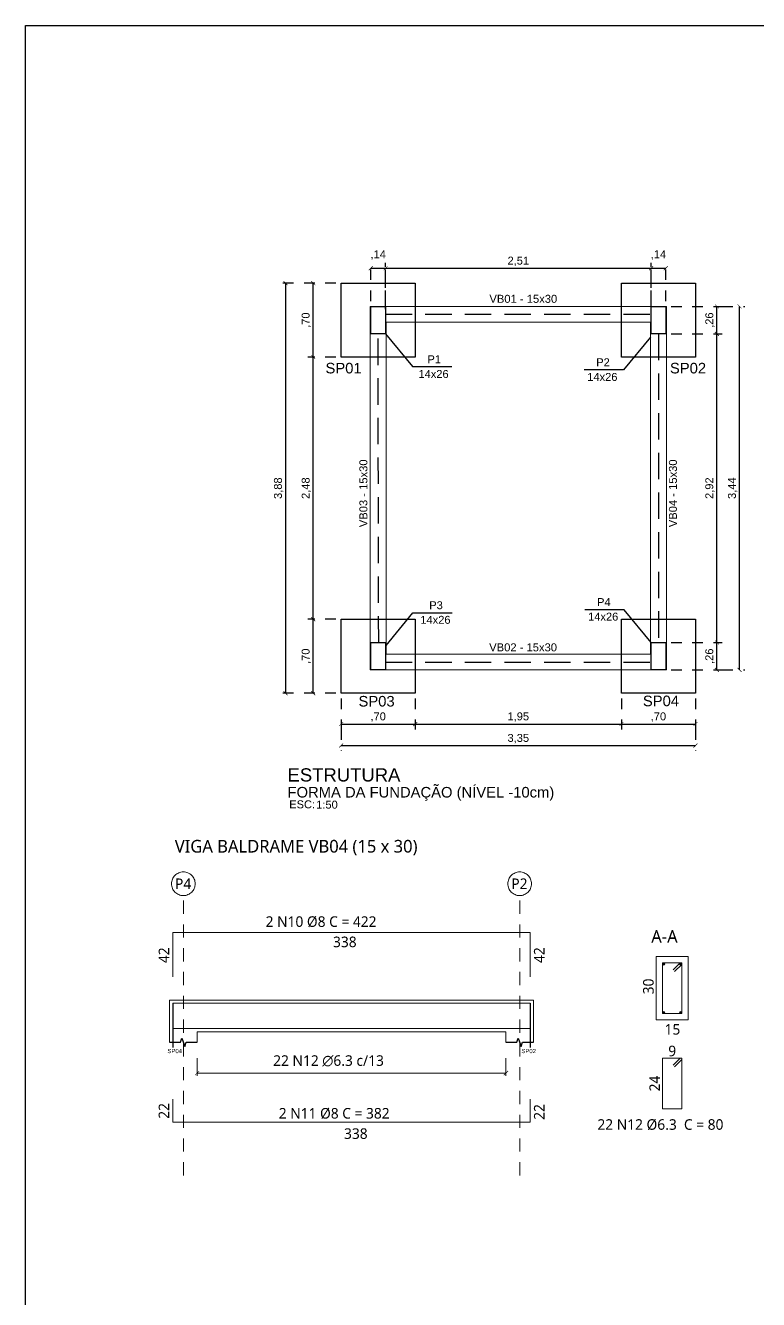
# Model space of a CAD drawing. Header units: inches. Extents: x -413 to -271, y -70 to 27.
# Drawn here: x -355.63 to -348.69, y -13.9 to -1.84 of the extents above; entities that cross this region are included whole.
import ezdxf
from ezdxf.enums import TextEntityAlignment as Align

# ---------------------------------------------------------------- set-up
doc = ezdxf.new("R2010")
doc.units = ezdxf.units.IN
doc.header["$MEASUREMENT"] = 0
for name, pattern in [('DASHED2', [9.525, 6.35, -3.175]), ('DOT', [6.35, 0, -6.35]), ('ESTILO_TQS_0001', [1, 0.7, -0.3]), ('HIDDEN', [0.375, 0.25, -0.125]), ('HIDDEN2', [0.1875, 0.125, -0.0625])]:
    doc.linetypes.add(name, pattern=pattern)
doc.layers.get('0').update_dxf_attribs({"color": 8})
doc.layers.get('DEFPOINTS').update_dxf_attribs({"lineweight": 0})
for name, color, linetype in [('#_carimbo', 1, 'Continuous'), ('2', 2, 'Continuous'), ('AR-ALV-CRT', 4, 'Continuous'), ('ARQ-COTA-50', 1, 'Continuous'), ('ARQ-PIS', 1, 'Continuous'), ('ARQ-TXT-02', 2, 'Continuous'), ('ARQ-TXT-03', 3, 'Continuous'), ('ARQ-TXT-04', 4, 'Continuous'), ('ARQ-TXT-50', 2, 'Continuous'), ('ARQ-TXT-SMB', 4, 'Continuous'), ('EST - Cotas', 152, 'Continuous'), ('FO-TEXTOS_1', 7, 'Continuous')]:
    doc.layers.add(name, color=color, linetype=linetype)
for name, color, linetype, lineweight in [('4', 4, 'Continuous', 0), ('AR-COTA', 1, 'Continuous', 0), ('EST- 1', 1, 'Continuous', 9), ('EST- 2', 2, 'Continuous', 9), ('EST- 253', 253, 'Continuous', 0), ('EST- 4', 4, 'Continuous', 0), ('EST- 6', 6, 'Continuous', 9), ('FO-Pilares', 4, 'Continuous', 30)]:
    doc.layers.add(name, color=color, linetype=linetype, lineweight=lineweight)
doc.styles.add('Arial', font='ARIALUNI.ttf')
doc.styles.add('Codhab', font='')
doc.styles.get("Standard").update_dxf_attribs({"font": 'arial.ttf'})
doc.styles.add('Swiss LT', font='swissl.ttf')
doc.styles.add('T3', font='arial.ttf')
doc.styles.get('Codhab').set_extended_font_data('Roboto')
doc.dimstyles.new('COD-ARQ-50', dxfattribs={"dimtxt": 0.075, "dimasz": 0.0375, "dimexe": 0.05, "dimexo": 0.05, "dimgap": 0.02, "dimtad": 1, "dimzin": 4, "dimtxsty": 'T3', "dimblk": 'ARCHTICK', "dimcen": 0, "dimclrd": 1, "dimclre": 2, "dimclrt": 2, "dimazin": 0, "dimtfac": 1, "dimtmove": 2, "dimatfit": 3, "dimldrblk": 'DOT', "dimfxl": 0.4, "dimtolj": 1, "dimarcsym": 0})

# ---------------------------------------------------------------- blocks, each defined once
blk = doc.blocks.new('*U497')
at = {"layer": 'ARQ-TXT-02', "insert": (0.016, 0.158), "char_height": 0.075, "attachment_point": 1, "style": 'Arial'}
blk.add_mtext_dynamic_manual_height_columns('ESC:', width=0.00229, gutter_width=0.417, heights=[0], dxfattribs=at)
at = {"layer": 'ARQ-TXT-02', "style": 'Arial'}
blk.add_attdef('ESCALA', (0.271, 0.08), '', height=0.075, dxfattribs=at)
at = {"layer": 'ARQ-TXT-03', "style": 'Arial'}
blk.add_attdef('DESENHO', (0, 0.185), '', height=0.1, dxfattribs=at)
at = {"layer": 'ARQ-TXT-04', "style": 'Arial'}
blk.add_attdef('MATÉRIA', text='', height=0.125, dxfattribs=at).set_placement((0, 0.299), align=Align.BOTTOM_LEFT)
blk = doc.blocks.new('_ArchTick')
at = {"color": 0, "linetype": 'ByBlock', "const_width": 0.15}
blk.add_lwpolyline([(-0.5, -0.5), (0.5, 0.5)], dxfattribs=at)
blk = doc.blocks.new('*D640')
at = {"layer": 'AR-COTA', "color": 2, "linetype": 'DOT', "lineweight": -2, "ltscale": 0.00375, "transparency": 16777216}
for p, q in [((-352.641, -8.212), (-352.641, -8.504)), ((-351.941, -8.212), (-351.941, -8.504))]:
    blk.add_line(p, q, dxfattribs=at)
at = {"layer": 'AR-COTA', "color": 1, "lineweight": -2, "ltscale": 0.00375, "transparency": 16777216}
blk.add_line((-352.641, -8.454), (-351.941, -8.454), dxfattribs=at)
at = {"layer": 'DEFPOINTS', "color": 0, "ltscale": 0.00375, "transparency": 16777216}
for p in [(-352.641, -8.162), (-351.941, -8.162), (-351.941, -8.454)]:
    blk.add_point(p, dxfattribs=at)
at = {"layer": 'AR-COTA', "color": 1, "lineweight": -2, "ltscale": 0.00375, "transparency": 16777216, "xscale": 0.0375, "yscale": 0.0375, "zscale": 0.0375, "rotation": 180}
blk.add_blockref('_ArchTick', (-352.641, -8.454), dxfattribs=at)
at = {"layer": 'AR-COTA', "color": 1, "lineweight": -2, "ltscale": 0.00375, "transparency": 16777216, "xscale": 0.0375, "yscale": 0.0375, "zscale": 0.0375}
blk.add_blockref('_ArchTick', (-351.941, -8.454), dxfattribs=at)
at = {"layer": 'AR-COTA', "color": 2, "ltscale": 0.00375, "transparency": 16777216, "insert": (-352.291, -8.388), "char_height": 0.075, "attachment_point": 5, "style": 'T3'}
blk.add_mtext('\\A1;,70', dxfattribs=at)
blk = doc.blocks.new('_Dot')
at = {"color": 0, "linetype": 'ByBlock', "lineweight": -2}
blk.add_line((-0.5, 0), (-1, 0), dxfattribs=at)
at = {"color": 0, "linetype": 'ByBlock', "const_width": 0.5}
blk.add_lwpolyline([(-0.25, 0, 1), (0.25, 0, 1)], format="xyb", close=True, dxfattribs=at)
blk = doc.blocks.new('*D641')
at = {"layer": 'AR-COTA', "color": 2, "linetype": 'DOT', "lineweight": -2, "ltscale": 0.00375, "transparency": 16777216}
for p, q in [((-351.941, -8.212), (-351.941, -8.504)), ((-349.991, -8.212), (-349.991, -8.504))]:
    blk.add_line(p, q, dxfattribs=at)
at = {"layer": 'AR-COTA', "color": 1, "lineweight": -2, "ltscale": 0.00375, "transparency": 16777216}
blk.add_line((-351.941, -8.454), (-349.991, -8.454), dxfattribs=at)
at = {"layer": 'DEFPOINTS', "color": 0, "ltscale": 0.00375, "transparency": 16777216}
for p in [(-351.941, -8.162), (-349.991, -8.162), (-349.991, -8.454)]:
    blk.add_point(p, dxfattribs=at)
at = {"layer": 'AR-COTA', "color": 1, "lineweight": -2, "ltscale": 0.00375, "transparency": 16777216, "xscale": 0.0375, "yscale": 0.0375, "zscale": 0.0375, "rotation": 180}
blk.add_blockref('_ArchTick', (-351.941, -8.454), dxfattribs=at)
at = {"layer": 'AR-COTA', "color": 1, "lineweight": -2, "ltscale": 0.00375, "transparency": 16777216, "xscale": 0.0375, "yscale": 0.0375, "zscale": 0.0375}
blk.add_blockref('_ArchTick', (-349.991, -8.454), dxfattribs=at)
at = {"layer": 'AR-COTA', "color": 2, "ltscale": 0.00375, "transparency": 16777216, "insert": (-350.966, -8.388), "char_height": 0.075, "attachment_point": 5, "style": 'T3'}
blk.add_mtext('\\A1;1,95', dxfattribs=at)
blk = doc.blocks.new('*D642')
at = {"layer": 'AR-COTA', "color": 2, "linetype": 'DOT', "lineweight": -2, "ltscale": 0.00375, "transparency": 16777216}
for p, q in [((-349.991, -8.212), (-349.991, -8.504)), ((-349.291, -8.212), (-349.291, -8.504))]:
    blk.add_line(p, q, dxfattribs=at)
at = {"layer": 'AR-COTA', "color": 1, "lineweight": -2, "ltscale": 0.00375, "transparency": 16777216}
blk.add_line((-349.991, -8.454), (-349.291, -8.454), dxfattribs=at)
at = {"layer": 'DEFPOINTS', "color": 0, "ltscale": 0.00375, "transparency": 16777216}
for p in [(-349.991, -8.162), (-349.291, -8.162), (-349.291, -8.454)]:
    blk.add_point(p, dxfattribs=at)
at = {"layer": 'AR-COTA', "color": 1, "lineweight": -2, "ltscale": 0.00375, "transparency": 16777216, "xscale": 0.0375, "yscale": 0.0375, "zscale": 0.0375, "rotation": 180}
blk.add_blockref('_ArchTick', (-349.991, -8.454), dxfattribs=at)
at = {"layer": 'AR-COTA', "color": 1, "lineweight": -2, "ltscale": 0.00375, "transparency": 16777216, "xscale": 0.0375, "yscale": 0.0375, "zscale": 0.0375}
blk.add_blockref('_ArchTick', (-349.291, -8.454), dxfattribs=at)
at = {"layer": 'AR-COTA', "color": 2, "ltscale": 0.00375, "transparency": 16777216, "insert": (-349.641, -8.388), "char_height": 0.075, "attachment_point": 5, "style": 'T3'}
blk.add_mtext('\\A1;,70', dxfattribs=at)
blk = doc.blocks.new('*D643')
at = {"layer": 'AR-COTA', "color": 2, "linetype": 'DOT', "lineweight": -2, "ltscale": 0.00375, "transparency": 16777216}
for p, q in [((-352.691, -7.462), (-352.955, -7.462)), ((-352.691, -8.162), (-352.955, -8.162))]:
    blk.add_line(p, q, dxfattribs=at)
at = {"layer": 'AR-COTA', "color": 1, "lineweight": -2, "ltscale": 0.00375, "transparency": 16777216}
blk.add_line((-352.905, -8.162), (-352.905, -7.462), dxfattribs=at)
at = {"layer": 'DEFPOINTS', "color": 0, "ltscale": 0.00375, "transparency": 16777216}
for p in [(-352.905, -7.462), (-352.641, -7.462), (-352.641, -8.162)]:
    blk.add_point(p, dxfattribs=at)
at = {"layer": 'AR-COTA', "color": 1, "lineweight": -2, "ltscale": 0.00375, "transparency": 16777216, "xscale": 0.0375, "yscale": 0.0375, "zscale": 0.0375}
for p, rotation in [((-352.905, -7.462), 90), ((-352.905, -8.162), 270)]:
    blk.add_blockref('_ArchTick', p, dxfattribs=dict(at, rotation=rotation))
at = {"layer": 'AR-COTA', "color": 2, "ltscale": 0.00375, "transparency": 16777216, "insert": (-352.97, -7.812), "char_height": 0.075, "attachment_point": 5, "rotation": 90, "style": 'T3'}
blk.add_mtext('\\A1;,70', dxfattribs=at)
blk = doc.blocks.new('*D644')
at = {"layer": 'AR-COTA', "color": 2, "linetype": 'DOT', "lineweight": -2, "ltscale": 0.00375, "transparency": 16777216}
for p, q in [((-352.691, -4.982), (-352.955, -4.982)), ((-352.691, -7.462), (-352.955, -7.462))]:
    blk.add_line(p, q, dxfattribs=at)
at = {"layer": 'AR-COTA', "color": 1, "lineweight": -2, "ltscale": 0.00375, "transparency": 16777216}
blk.add_line((-352.905, -7.462), (-352.905, -4.982), dxfattribs=at)
at = {"layer": 'DEFPOINTS', "color": 0, "ltscale": 0.00375, "transparency": 16777216}
for p in [(-352.905, -4.982), (-352.641, -4.982), (-352.641, -7.462)]:
    blk.add_point(p, dxfattribs=at)
at = {"layer": 'AR-COTA', "color": 1, "lineweight": -2, "ltscale": 0.00375, "transparency": 16777216, "xscale": 0.0375, "yscale": 0.0375, "zscale": 0.0375}
for p, rotation in [((-352.905, -4.982), 90), ((-352.905, -7.462), 270)]:
    blk.add_blockref('_ArchTick', p, dxfattribs=dict(at, rotation=rotation))
at = {"layer": 'AR-COTA', "color": 2, "ltscale": 0.00375, "transparency": 16777216, "insert": (-352.97, -6.222), "char_height": 0.075, "attachment_point": 5, "rotation": 90, "style": 'T3'}
blk.add_mtext('\\A1;2,48', dxfattribs=at)
blk = doc.blocks.new('*D645')
at = {"layer": 'AR-COTA', "color": 2, "linetype": 'DOT', "lineweight": -2, "ltscale": 0.00375, "transparency": 16777216}
for p, q in [((-352.691, -4.282), (-352.955, -4.282)), ((-352.691, -4.982), (-352.955, -4.982))]:
    blk.add_line(p, q, dxfattribs=at)
at = {"layer": 'AR-COTA', "color": 1, "lineweight": -2, "ltscale": 0.00375, "transparency": 16777216}
blk.add_line((-352.905, -4.982), (-352.905, -4.282), dxfattribs=at)
at = {"layer": 'DEFPOINTS', "color": 0, "ltscale": 0.00375, "transparency": 16777216}
for p in [(-352.905, -4.282), (-352.641, -4.282), (-352.641, -4.982)]:
    blk.add_point(p, dxfattribs=at)
at = {"layer": 'AR-COTA', "color": 1, "lineweight": -2, "ltscale": 0.00375, "transparency": 16777216, "xscale": 0.0375, "yscale": 0.0375, "zscale": 0.0375}
for p, rotation in [((-352.905, -4.282), 90), ((-352.905, -4.982), 270)]:
    blk.add_blockref('_ArchTick', p, dxfattribs=dict(at, rotation=rotation))
at = {"layer": 'AR-COTA', "color": 2, "ltscale": 0.00375, "transparency": 16777216, "insert": (-352.97, -4.632), "char_height": 0.075, "attachment_point": 5, "rotation": 90, "style": 'T3'}
blk.add_mtext('\\A1;,70', dxfattribs=at)
blk = doc.blocks.new('*D646')
at = {"layer": 'AR-COTA', "color": 2, "linetype": 'DOT', "lineweight": -2, "ltscale": 0.00375, "transparency": 16777216}
for p, q in [((-352.641, -8.504), (-352.641, -8.707)), ((-349.291, -8.504), (-349.291, -8.707))]:
    blk.add_line(p, q, dxfattribs=at)
at = {"layer": 'AR-COTA', "color": 1, "lineweight": -2, "ltscale": 0.00375, "transparency": 16777216}
blk.add_line((-352.641, -8.657), (-349.291, -8.657), dxfattribs=at)
at = {"layer": 'DEFPOINTS', "color": 0, "ltscale": 0.00375, "transparency": 16777216}
for p in [(-352.641, -8.454), (-349.291, -8.454), (-349.291, -8.657)]:
    blk.add_point(p, dxfattribs=at)
at = {"layer": 'AR-COTA', "color": 1, "lineweight": -2, "ltscale": 0.00375, "transparency": 16777216, "xscale": 0.0375, "yscale": 0.0375, "zscale": 0.0375, "rotation": 180}
blk.add_blockref('_ArchTick', (-352.641, -8.657), dxfattribs=at)
at = {"layer": 'AR-COTA', "color": 1, "lineweight": -2, "ltscale": 0.00375, "transparency": 16777216, "xscale": 0.0375, "yscale": 0.0375, "zscale": 0.0375}
blk.add_blockref('_ArchTick', (-349.291, -8.657), dxfattribs=at)
at = {"layer": 'AR-COTA', "color": 2, "ltscale": 0.00375, "transparency": 16777216, "insert": (-350.966, -8.592), "char_height": 0.075, "attachment_point": 5, "style": 'T3'}
blk.add_mtext('\\A1;3,35', dxfattribs=at)
blk = doc.blocks.new('*D647')
at = {"layer": 'AR-COTA', "color": 2, "linetype": 'DOT', "lineweight": -2, "ltscale": 0.00375, "transparency": 16777216}
for p, q in [((-352.691, -4.282), (-353.217, -4.282)), ((-352.691, -8.162), (-353.217, -8.162))]:
    blk.add_line(p, q, dxfattribs=at)
at = {"layer": 'AR-COTA', "color": 1, "lineweight": -2, "ltscale": 0.00375, "transparency": 16777216}
blk.add_line((-353.167, -4.282), (-353.167, -8.162), dxfattribs=at)
at = {"layer": 'DEFPOINTS', "color": 0, "ltscale": 0.00375, "transparency": 16777216}
for p in [(-352.641, -4.282), (-353.167, -8.162), (-352.641, -8.162)]:
    blk.add_point(p, dxfattribs=at)
at = {"layer": 'AR-COTA', "color": 1, "lineweight": -2, "ltscale": 0.00375, "transparency": 16777216, "xscale": 0.0375, "yscale": 0.0375, "zscale": 0.0375}
for p, rotation in [((-353.167, -4.282), 90), ((-353.167, -8.162), 270)]:
    blk.add_blockref('_ArchTick', p, dxfattribs=dict(at, rotation=rotation))
at = {"layer": 'AR-COTA', "color": 2, "ltscale": 0.00375, "transparency": 16777216, "insert": (-353.232, -6.222), "char_height": 0.075, "attachment_point": 5, "rotation": 90, "style": 'T3'}
blk.add_mtext('\\A1;3,88', dxfattribs=at)
blk = doc.blocks.new('*D648')
at = {"layer": 'AR-COTA', "color": 2, "linetype": 'DOT', "lineweight": -2, "ltscale": 0.00375, "transparency": 16777216}
for p, q in [((-349.521, -4.762), (-349.038, -4.762)), ((-349.521, -7.682), (-349.038, -7.682))]:
    blk.add_line(p, q, dxfattribs=at)
at = {"layer": 'AR-COTA', "color": 1, "lineweight": -2, "ltscale": 0.00375, "transparency": 16777216}
blk.add_line((-349.088, -7.682), (-349.088, -4.762), dxfattribs=at)
at = {"layer": 'DEFPOINTS', "color": 0, "ltscale": 0.00375, "transparency": 16777216}
for p in [(-349.571, -4.762), (-349.088, -4.762), (-349.571, -7.682)]:
    blk.add_point(p, dxfattribs=at)
at = {"layer": 'AR-COTA', "color": 1, "lineweight": -2, "ltscale": 0.00375, "transparency": 16777216, "xscale": 0.0375, "yscale": 0.0375, "zscale": 0.0375}
for p, rotation in [((-349.088, -4.762), 90), ((-349.088, -7.682), 270)]:
    blk.add_blockref('_ArchTick', p, dxfattribs=dict(at, rotation=rotation))
at = {"layer": 'AR-COTA', "color": 2, "ltscale": 0.00375, "transparency": 16777216, "insert": (-349.153, -6.222), "char_height": 0.075, "attachment_point": 5, "rotation": 90, "style": 'T3'}
blk.add_mtext('\\A1;2,92', dxfattribs=at)
blk = doc.blocks.new('*D660')
at = {"layer": 'AR-COTA', "color": 2, "linetype": 'DOT', "lineweight": -2, "ltscale": 0.00375, "transparency": 16777216}
for p, q in [((-352.221, -4.527), (-352.221, -4.091)), ((-349.711, -4.527), (-349.711, -4.091))]:
    blk.add_line(p, q, dxfattribs=at)
at = {"layer": 'AR-COTA', "color": 1, "lineweight": -2, "ltscale": 0.00375, "transparency": 16777216}
blk.add_line((-352.221, -4.141), (-349.711, -4.141), dxfattribs=at)
at = {"layer": 'DEFPOINTS', "color": 0, "ltscale": 0.00375, "transparency": 16777216}
for p in [(-349.711, -4.141), (-352.221, -4.577), (-349.711, -4.577)]:
    blk.add_point(p, dxfattribs=at)
at = {"layer": 'AR-COTA', "color": 1, "lineweight": -2, "ltscale": 0.00375, "transparency": 16777216, "xscale": 0.0375, "yscale": 0.0375, "zscale": 0.0375, "rotation": 180}
blk.add_blockref('_ArchTick', (-352.221, -4.141), dxfattribs=at)
at = {"layer": 'AR-COTA', "color": 1, "lineweight": -2, "ltscale": 0.00375, "transparency": 16777216, "xscale": 0.0375, "yscale": 0.0375, "zscale": 0.0375}
blk.add_blockref('_ArchTick', (-349.711, -4.141), dxfattribs=at)
at = {"layer": 'AR-COTA', "color": 2, "ltscale": 0.00375, "transparency": 16777216, "insert": (-350.966, -4.076), "char_height": 0.075, "attachment_point": 5, "style": 'T3'}
blk.add_mtext('\\A1;2,51', dxfattribs=at)
blk = doc.blocks.new('*D661')
at = {"layer": 'AR-COTA', "color": 2, "linetype": 'DOT', "lineweight": -2, "ltscale": 0.00375, "transparency": 16777216}
for p, q in [((-352.361, -4.452), (-352.361, -4.091)), ((-352.221, -4.452), (-352.221, -4.091))]:
    blk.add_line(p, q, dxfattribs=at)
at = {"layer": 'AR-COTA', "color": 1, "lineweight": -2, "ltscale": 0.00375, "transparency": 16777216}
blk.add_line((-352.361, -4.141), (-352.221, -4.141), dxfattribs=at)
at = {"layer": 'DEFPOINTS', "color": 0, "ltscale": 0.00375, "transparency": 16777216}
for p in [(-352.221, -4.141), (-352.361, -4.502), (-352.221, -4.502)]:
    blk.add_point(p, dxfattribs=at)
at = {"layer": 'AR-COTA', "color": 1, "lineweight": -2, "ltscale": 0.00375, "transparency": 16777216, "xscale": 0.0375, "yscale": 0.0375, "zscale": 0.0375, "rotation": 180}
blk.add_blockref('_ArchTick', (-352.361, -4.141), dxfattribs=at)
at = {"layer": 'AR-COTA', "color": 1, "lineweight": -2, "ltscale": 0.00375, "transparency": 16777216, "xscale": 0.0375, "yscale": 0.0375, "zscale": 0.0375}
blk.add_blockref('_ArchTick', (-352.221, -4.141), dxfattribs=at)
at = {"layer": 'AR-COTA', "color": 2, "ltscale": 0.00375, "transparency": 16777216, "insert": (-352.291, -4.016), "char_height": 0.075, "attachment_point": 5, "style": 'T3'}
blk.add_mtext('\\A1;,14', dxfattribs=at)
blk = doc.blocks.new('*D662')
at = {"layer": 'AR-COTA', "color": 2, "linetype": 'DOT', "lineweight": -2, "ltscale": 0.00375, "transparency": 16777216}
for p, q in [((-349.711, -4.452), (-349.711, -4.091)), ((-349.571, -4.452), (-349.571, -4.091))]:
    blk.add_line(p, q, dxfattribs=at)
at = {"layer": 'AR-COTA', "color": 1, "lineweight": -2, "ltscale": 0.00375, "transparency": 16777216}
blk.add_line((-349.711, -4.141), (-349.571, -4.141), dxfattribs=at)
at = {"layer": 'DEFPOINTS', "color": 0, "ltscale": 0.00375, "transparency": 16777216}
for p in [(-349.571, -4.141), (-349.711, -4.502), (-349.571, -4.502)]:
    blk.add_point(p, dxfattribs=at)
at = {"layer": 'AR-COTA', "color": 1, "lineweight": -2, "ltscale": 0.00375, "transparency": 16777216, "xscale": 0.0375, "yscale": 0.0375, "zscale": 0.0375, "rotation": 180}
blk.add_blockref('_ArchTick', (-349.711, -4.141), dxfattribs=at)
at = {"layer": 'AR-COTA', "color": 1, "lineweight": -2, "ltscale": 0.00375, "transparency": 16777216, "xscale": 0.0375, "yscale": 0.0375, "zscale": 0.0375}
blk.add_blockref('_ArchTick', (-349.571, -4.141), dxfattribs=at)
at = {"layer": 'AR-COTA', "color": 2, "ltscale": 0.00375, "transparency": 16777216, "insert": (-349.641, -4.016), "char_height": 0.075, "attachment_point": 5, "style": 'T3'}
blk.add_mtext('\\A1;,14', dxfattribs=at)
blk = doc.blocks.new('*D663')
at = {"layer": 'AR-COTA', "color": 2, "linetype": 'DOT', "lineweight": -2, "ltscale": 0.00375, "transparency": 16777216}
for p, q in [((-349.521, -4.502), (-349.038, -4.502)), ((-349.521, -4.762), (-349.038, -4.762))]:
    blk.add_line(p, q, dxfattribs=at)
at = {"layer": 'AR-COTA', "color": 1, "lineweight": -2, "ltscale": 0.00375, "transparency": 16777216}
blk.add_line((-349.088, -4.762), (-349.088, -4.502), dxfattribs=at)
at = {"layer": 'DEFPOINTS', "color": 0, "ltscale": 0.00375, "transparency": 16777216}
for p in [(-349.571, -4.502), (-349.088, -4.502), (-349.571, -4.762)]:
    blk.add_point(p, dxfattribs=at)
at = {"layer": 'AR-COTA', "color": 1, "lineweight": -2, "ltscale": 0.00375, "transparency": 16777216, "xscale": 0.0375, "yscale": 0.0375, "zscale": 0.0375}
for p, rotation in [((-349.088, -4.502), 90), ((-349.088, -4.762), 270)]:
    blk.add_blockref('_ArchTick', p, dxfattribs=dict(at, rotation=rotation))
at = {"layer": 'AR-COTA', "color": 2, "ltscale": 0.00375, "transparency": 16777216, "insert": (-349.153, -4.632), "char_height": 0.075, "attachment_point": 5, "rotation": 90, "style": 'T3'}
blk.add_mtext('\\A1;,26', dxfattribs=at)
blk = doc.blocks.new('*D664')
at = {"layer": 'AR-COTA', "color": 2, "linetype": 'DOT', "lineweight": -2, "ltscale": 0.00375, "transparency": 16777216}
for p, q in [((-349.521, -7.682), (-349.038, -7.682)), ((-349.521, -7.942), (-349.038, -7.942))]:
    blk.add_line(p, q, dxfattribs=at)
at = {"layer": 'AR-COTA', "color": 1, "lineweight": -2, "ltscale": 0.00375, "transparency": 16777216}
blk.add_line((-349.088, -7.942), (-349.088, -7.682), dxfattribs=at)
at = {"layer": 'DEFPOINTS', "color": 0, "ltscale": 0.00375, "transparency": 16777216}
for p in [(-349.571, -7.682), (-349.088, -7.682), (-349.571, -7.942)]:
    blk.add_point(p, dxfattribs=at)
at = {"layer": 'AR-COTA', "color": 1, "lineweight": -2, "ltscale": 0.00375, "transparency": 16777216, "xscale": 0.0375, "yscale": 0.0375, "zscale": 0.0375}
for p, rotation in [((-349.088, -7.682), 90), ((-349.088, -7.942), 270)]:
    blk.add_blockref('_ArchTick', p, dxfattribs=dict(at, rotation=rotation))
at = {"layer": 'AR-COTA', "color": 2, "ltscale": 0.00375, "transparency": 16777216, "insert": (-349.153, -7.812), "char_height": 0.075, "attachment_point": 5, "rotation": 90, "style": 'T3'}
blk.add_mtext('\\A1;,26', dxfattribs=at)
blk = doc.blocks.new('*D652')
at = {"layer": 'AR-COTA', "color": 2, "linetype": 'DOT', "lineweight": -2, "ltscale": 0.00375, "transparency": 16777216}
for p, q in [((-349.038, -4.502), (-348.824, -4.502)), ((-349.038, -7.942), (-348.824, -7.942))]:
    blk.add_line(p, q, dxfattribs=at)
at = {"layer": 'AR-COTA', "color": 1, "lineweight": -2, "ltscale": 0.00375, "transparency": 16777216}
blk.add_line((-348.874, -7.942), (-348.874, -4.502), dxfattribs=at)
at = {"layer": 'DEFPOINTS', "color": 0, "ltscale": 0.00375, "transparency": 16777216}
for p in [(-349.088, -4.502), (-348.874, -4.502), (-349.088, -7.942)]:
    blk.add_point(p, dxfattribs=at)
at = {"layer": 'AR-COTA', "color": 1, "lineweight": -2, "ltscale": 0.00375, "transparency": 16777216, "xscale": 0.0375, "yscale": 0.0375, "zscale": 0.0375}
for p, rotation in [((-348.874, -4.502), 90), ((-348.874, -7.942), 270)]:
    blk.add_blockref('_ArchTick', p, dxfattribs=dict(at, rotation=rotation))
at = {"layer": 'AR-COTA', "color": 2, "ltscale": 0.00375, "transparency": 16777216, "insert": (-348.939, -6.222), "char_height": 0.075, "attachment_point": 5, "rotation": 90, "style": 'T3'}
blk.add_mtext('\\A1;3,44', dxfattribs=at)

msp = doc.modelspace()

# ---------------------------------------------------------------- hatches: boundary and pattern name
at = {"layer": 'EST- 1'}
h = msp.add_hatch(color=256, dxfattribs=at)
h.dxf.hatch_style = 1
h.paths.add_polyline_path([(-349.581, -10.724, 1), (-349.601, -10.724, 1)])
h = msp.add_hatch(color=256, dxfattribs=at)
h.dxf.hatch_style = 1
h.paths.add_polyline_path([(-349.581, -10.724, 1), (-349.601, -10.724, 1)])
h = msp.add_hatch(color=256, dxfattribs=at)
h.dxf.hatch_style = 1
h.paths.add_polyline_path([(-349.421, -10.724, 1), (-349.441, -10.724, 1)])
h = msp.add_hatch(color=256, dxfattribs=at)
h.dxf.hatch_style = 1
h.paths.add_polyline_path([(-349.581, -11.184, 1), (-349.601, -11.184, 1)])
h = msp.add_hatch(color=256, dxfattribs=at)
h.dxf.hatch_style = 1
h.paths.add_polyline_path([(-349.421, -11.184, 1), (-349.441, -11.184, 1)])

# ---------------------------------------------------------------- linework, layer by layer
at = {"layer": '#_carimbo', "color": 4, "linetype": 'ByBlock'}
for points in [[(-354.233, -11.095), (-354.233, -11.515)], [(-350.853, -11.095), (-350.853, -11.515)]]:
    msp.add_lwpolyline(points, dxfattribs=at)
at = {"color": 1, "linetype": 'HIDDEN'}
for p, q in [((-352.221, -4.577), (-349.711, -4.577)), ((-352.286, -7.682), (-352.292, -4.762)), ((-349.641, -4.762), (-349.641, -7.682)), ((-352.221, -7.867), (-349.711, -7.867))]:
    msp.add_line(p, q, dxfattribs=at)
at = {"color": 0, "linetype": 'ByBlock', "const_width": 0.006}
for points in [[(-353.983, -11.736), (-354.023, -11.776)], [(-351.103, -11.776), (-351.063, -11.736)]]:
    msp.add_lwpolyline(points, dxfattribs=at)
at = {"layer": '2', "linetype": 'ESTILO_TQS_0001'}
for points in [[(-352.641, -4.982), (-352.641, -4.282), (-351.941, -4.282), (-351.941, -4.982), (-352.641, -4.982)], [(-349.991, -4.982), (-349.991, -4.282), (-349.291, -4.282), (-349.291, -4.982), (-349.991, -4.982)], [(-352.641, -8.162), (-352.641, -7.462), (-351.941, -7.462), (-351.941, -8.162), (-352.641, -8.162)], [(-349.991, -8.162), (-349.991, -7.462), (-349.291, -7.462), (-349.291, -8.162), (-349.991, -8.162)]]:
    msp.add_lwpolyline(points, dxfattribs=at)
at = {"layer": '2', "linetype": 'Continuous'}
for points in [[(-354.263, -11.465), (-354.159, -11.465), (-354.146, -11.426), (-354.12, -11.504), (-354.107, -11.465), (-354.003, -11.465)], [(-351.083, -11.465), (-350.979, -11.465), (-350.966, -11.426), (-350.94, -11.504), (-350.927, -11.465), (-350.823, -11.465)]]:
    msp.add_lwpolyline(points, dxfattribs=at)
at = {"layer": 'AR-ALV-CRT', "color": 251, "lineweight": 5, "true_color": 0x636466}
for points in [[(-349.566, -4.502), (-352.366, -4.502), (-352.366, -7.942), (-349.566, -7.942)], [(-352.216, -4.652), (-349.716, -4.652), (-349.716, -7.792), (-352.216, -7.792)]]:
    msp.add_lwpolyline(points, close=True, dxfattribs=at)
at = {"layer": 'ARQ-COTA-50', "ltscale": 0.00375}
for points in [[(-352.221, -4.762), (-351.967, -5.072), (-351.596, -5.072)], [(-349.716, -4.792), (-349.971, -5.102), (-350.342, -5.102)], [(-352.216, -7.712), (-351.962, -7.402), (-351.591, -7.402)], [(-349.711, -7.682), (-349.966, -7.372), (-350.337, -7.372)]]:
    msp.add_lwpolyline(points, dxfattribs=at)
at = {"layer": 'ARQ-PIS', "color": 4, "linetype": 'ByBlock'}
msp.add_lwpolyline([(-355.626, -1.844), (-317.003, -1.844), (-317.003, -21.921), (-355.626, -21.921)], close=True, dxfattribs=at)
at = {"layer": 'EST - Cotas', "lineweight": 9}
for p, q in [((-354.003, -11.615), (-354.003, -11.781)), ((-351.083, -11.615), (-351.083, -11.781)), ((-354.003, -11.756), (-351.083, -11.756))]:
    msp.add_line(p, q, dxfattribs=at)
at = {"layer": 'EST- 1'}
for centre in [(-349.591, -10.724), (-349.591, -10.724), (-349.431, -10.724), (-349.591, -11.184), (-349.431, -11.184)]:
    msp.add_circle(centre, 0.01, dxfattribs=at)
at = {"layer": 'EST- 2'}
for p, q in [((-349.661, -11.254), (-349.661, -10.654)), ((-350.823, -11.065), (-354.263, -11.065)), ((-354.263, -11.065), (-354.263, -11.365)), ((-350.823, -11.365), (-350.823, -11.065)), ((-354.263, -11.365), (-354.263, -11.465)), ((-354.003, -11.365), (-351.083, -11.365)), ((-354.003, -11.365), (-354.003, -11.465)), ((-351.083, -11.365), (-351.083, -11.465)), ((-350.823, -11.365), (-350.823, -11.465))]:
    msp.add_line(p, q, dxfattribs=at)
msp.add_lwpolyline([(-349.661, -11.254), (-349.361, -11.254), (-349.361, -10.654), (-349.661, -10.654)], close=True, dxfattribs=at)
at = {"layer": 'EST- 253', "linetype": 'HIDDEN2'}
for p, q in [((-354.133, -12.725), (-354.133, -10.077)), ((-350.953, -12.725), (-350.953, -10.077))]:
    msp.add_line(p, q, dxfattribs=at)
at = {"layer": 'EST- 253', "linetype": 'DASHED2'}
for centre in [(-354.133, -9.965), (-350.953, -9.965)]:
    msp.add_circle(centre, 0.112, dxfattribs=at)
at = {"layer": 'EST- 4'}
for p, q in [((-349.435, -10.714), (-349.502, -10.781)), ((-349.421, -10.728), (-349.488, -10.795)), ((-350.853, -11.095), (-354.233, -11.095)), ((-350.853, -11.335), (-354.233, -11.335))]:
    msp.add_line(p, q, dxfattribs=at)
msp.add_lwpolyline([(-349.601, -11.194), (-349.421, -11.194), (-349.421, -10.714), (-349.601, -10.714)], close=True, dxfattribs=at)
at = {"layer": 'EST- 6'}
for p, q in [((-350.853, -10.427), (-354.233, -10.427)), ((-354.233, -10.427), (-354.233, -10.847)), ((-350.853, -10.427), (-350.853, -10.847)), ((-349.435, -11.615), (-349.502, -11.682)), ((-349.421, -11.629), (-349.488, -11.696)), ((-354.233, -12.222), (-354.233, -12.002)), ((-350.853, -12.222), (-350.853, -12.002)), ((-350.853, -12.222), (-354.233, -12.222))]:
    msp.add_line(p, q, dxfattribs=at)
msp.add_lwpolyline([(-349.601, -12.095), (-349.421, -12.095), (-349.421, -11.615), (-349.601, -11.615)], close=True, dxfattribs=at)
at = {"layer": 'FO-Pilares'}
for points in [[(-352.221, -4.502), (-352.221, -4.762), (-352.361, -4.762), (-352.361, -4.502), (-352.221, -4.502)], [(-349.571, -4.502), (-349.571, -4.762), (-349.711, -4.762), (-349.711, -4.502), (-349.571, -4.502)], [(-352.221, -7.682), (-352.221, -7.942), (-352.361, -7.942), (-352.361, -7.682), (-352.221, -7.682)], [(-349.571, -7.682), (-349.571, -7.942), (-349.711, -7.942), (-349.711, -7.682), (-349.571, -7.682)]]:
    msp.add_lwpolyline(points, dxfattribs=at)

# ---------------------------------------------------------------- block references
at = {"layer": 'ARQ-TXT-SMB'}
msp.add_blockref('*U497', (-353.148, -9.334), dxfattribs=at).add_auto_attribs({'ESCALA': '1:50', 'DESENHO': 'FORMA DA FUNDAÇÃO (NÍVEL -10cm)', 'MATÉRIA': 'ESTRUTURA'})

# ---------------------------------------------------------------- texts
at = {"layer": '2', "linetype": 'Continuous'}
for s, p in [('SP04', (-354.283, -11.568)), ('SP02', (-350.936, -11.568))]:
    msp.add_text(s, height=0.04, dxfattribs=at).set_placement(p)
at = {"layer": '4', "linetype": 'Continuous'}
for s, p in [('SP01', (-352.789, -5.136)), ('SP02', (-349.532, -5.136)), ('SP03', (-352.477, -8.288)), ('SP04', (-349.788, -8.285))]:
    msp.add_text(s, height=0.1, dxfattribs=at).set_placement(p)
at = {"layer": 'ARQ-TXT-50', "char_height": 0.075, "width": 2.37613, "attachment_point": 1, "style": 'Swiss LT'}
for s, insert in [('P1', (-351.825, -4.965)), ('P2', (-350.229, -4.993)), ('14x26', (-351.91, -5.104)), ('14x26', (-350.314, -5.132)), ('P3', (-351.808, -7.292)), ('P4', (-350.221, -7.262)), ('14x26', (-351.892, -7.43)), ('14x26', (-350.306, -7.4))]:
    msp.add_mtext(s, dxfattribs=dict(at, insert=insert))
at = {"layer": 'EST - Cotas', "lineweight": 9, "style": 'Codhab'}
for s, p in [('2 N10 %%C8 C = 422', (-353.355, -10.373)), ('2 N11 %%C8 C = 382', (-353.231, -12.187)), ('22 N12 %%C6.3  C = 80', (-350.218, -12.293))]:
    msp.add_text(s, height=0.1, dxfattribs=at).set_placement(p)
at = {"layer": 'EST - Cotas', "linetype": 'Continuous', "style": 'Codhab'}
for s, p in [('338', (-352.718, -10.565)), ('15', (-349.583, -11.392)), ('9', (-349.548, -11.597)), ('338', (-352.614, -12.379))]:
    msp.add_text(s, height=0.1, dxfattribs=at).set_placement(p)
for s, p in [('42', (-354.267, -10.716)), ('42', (-350.718, -10.715)), ('30', (-349.686, -11.011)), ('24', (-349.626, -11.93)), ('22', (-354.267, -12.189)), ('22', (-350.718, -12.199))]:
    msp.add_text(s, height=0.1, rotation=90, dxfattribs=at).set_placement(p)
at = {"layer": 'EST - Cotas', "style": 'Codhab'}
msp.add_text('22 N12 ∅6.3 c/13', height=0.1, dxfattribs=at).set_placement((-353.284, -11.688))
at = {"layer": 'EST- 2', "style": 'Codhab'}
msp.add_text('VIGA BALDRAME VB04 (15 x 30)', height=0.12, dxfattribs=at).set_placement((-354.214, -9.67))
at = {"layer": 'EST- 2', "linetype": 'Continuous', "style": 'Codhab'}
msp.add_text('A-A', height=0.12, dxfattribs=at).set_placement((-349.709, -10.524))
at = {"layer": 'EST- 253', "linetype": 'DASHED2', "style": 'Codhab'}
for s, p in [('P4', (-354.212, -10.015)), ('P2', (-351.032, -10.015))]:
    msp.add_text(s, height=0.1, dxfattribs=at).set_placement(p)
at = {"layer": 'FO-TEXTOS_1', "style": 'Arial'}
for s, p in [('VB01 - 15x30', (-350.598, -4.468)), ('VB02 - 15x30', (-350.6, -7.766))]:
    msp.add_text(s, height=0.07575, dxfattribs=at).set_placement(p, align=Align.RIGHT)
for s, p in [('VB03 - 15x30', (-352.393, -5.95)), ('VB04 - 15x30', (-349.466, -5.95))]:
    msp.add_text(s, height=0.07575, rotation=90, dxfattribs=at).set_placement(p, align=Align.RIGHT)

# ---------------------------------------------------------------- dimensions: what is measured, and where the dimension line sits
at = {"layer": 'AR-COTA', "ltscale": 0.00375}
for base, p1, p2, picture, middle in [((-352.221, -4.141), (-352.361, -4.502), (-352.221, -4.502), '*D661', (-352.291, -4.016)), ((-349.571, -4.141), (-349.711, -4.502), (-349.571, -4.502), '*D662', (-349.641, -4.016)), ((-349.711, -4.141), (-352.221, -4.577), (-349.711, -4.577), '*D660', (-350.966, -4.076)), ((-351.941, -8.454), (-352.641, -8.162), (-351.941, -8.162), '*D640', (-352.291, -8.388)), ((-349.991, -8.454), (-351.941, -8.162), (-349.991, -8.162), '*D641', (-350.966, -8.388)), ((-349.291, -8.454), (-349.991, -8.162), (-349.291, -8.162), '*D642', (-349.641, -8.388)), ((-349.291, -8.657), (-352.641, -8.454), (-349.291, -8.454), '*D646', (-350.966, -8.592))]:
    dim = msp.add_linear_dim(base=base, p1=p1, p2=p2, dimstyle='COD-ARQ-50', dxfattribs=at)
    dim.commit()
    dim.dimension.update_dxf_attribs({"geometry": picture, "text_midpoint": middle})
for base, p1, p2, picture, middle in [((-353.167, -8.162), (-352.641, -4.282), (-352.641, -8.162), '*D647', (-353.232, -6.222)), ((-352.905, -4.282), (-352.641, -4.982), (-352.641, -4.282), '*D645', (-352.97, -4.632)), ((-349.088, -4.502), (-349.571, -4.762), (-349.571, -4.502), '*D663', (-349.153, -4.632)), ((-348.874, -4.502), (-349.088, -7.942), (-349.088, -4.502), '*D652', (-348.939, -6.222)), ((-349.088, -4.762), (-349.571, -7.682), (-349.571, -4.762), '*D648', (-349.153, -6.222)), ((-352.905, -4.982), (-352.641, -7.462), (-352.641, -4.982), '*D644', (-352.97, -6.222)), ((-352.905, -7.462), (-352.641, -8.162), (-352.641, -7.462), '*D643', (-352.97, -7.812)), ((-349.088, -7.682), (-349.571, -7.942), (-349.571, -7.682), '*D664', (-349.153, -7.812))]:
    dim = msp.add_linear_dim(base=base, p1=p1, p2=p2, angle=90, dimstyle='COD-ARQ-50', dxfattribs=at)
    dim.commit()
    dim.dimension.update_dxf_attribs({"geometry": picture, "text_midpoint": middle})

doc.saveas('drawing.dxf')
